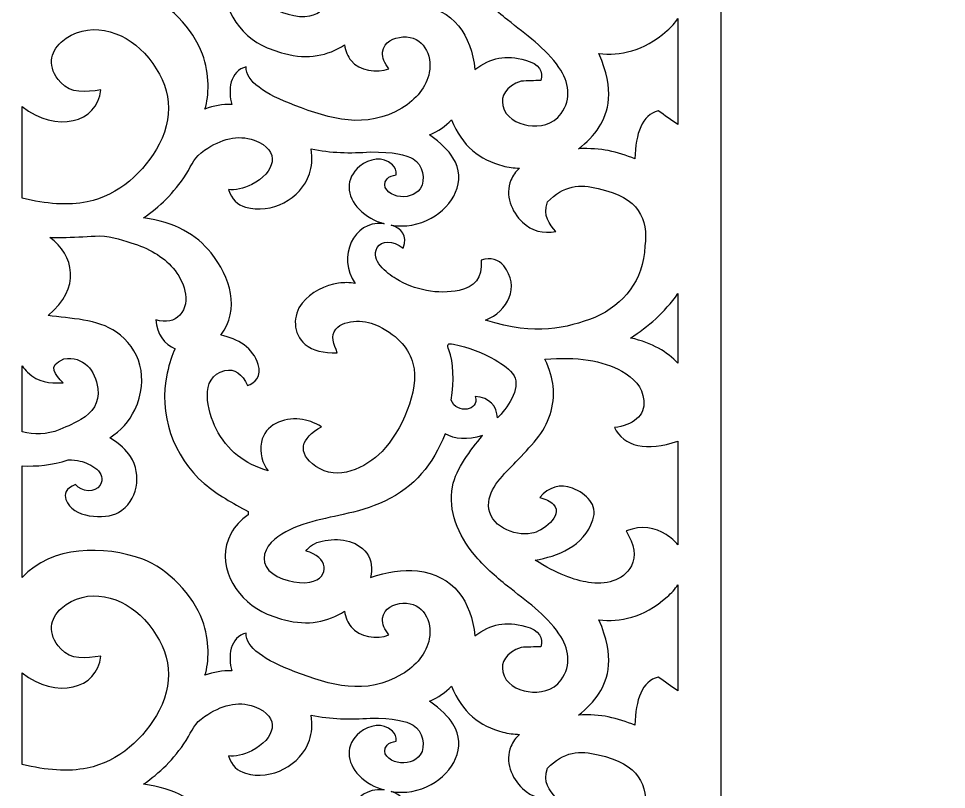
# Model space of a CAD drawing. Header units: centimetres. Extents: x 17 to 28.9, y -9.5 to 9.5.
# Drawn here: x 23.07 to 28.91, y -1.32 to 3.53 of the extents above; entities that cross this region are included whole.
import ezdxf

# ---------------------------------------------------------------- set-up
doc = ezdxf.new("R2010")
doc.units = ezdxf.units.CM
doc.header["$MEASUREMENT"] = 0
doc.layers.add('layer 1', color=7, linetype='Continuous')

msp = doc.modelspace()

# ---------------------------------------------------------------- linework, layer by layer
at = {"layer": 'layer 1', "color": 250}
for points, knots in [([(27.48861, -9.46485), (27.48861, -9.46485), (27.48861, 9.53516), (27.48861, 9.53516), (27.48861, 9.53516), (27.23113, 9.53516), (28.90808, 9.53516), (22.82826, 9.53516), (22.82826, 9.53516), (22.82826, 9.53516), (22.82826, -9.46485), (22.82826, -9.46485), (22.82826, -9.46485), (24.6422, -9.46485), (26.66111, -9.46485), (27.48861, -9.46485)], [0, 0, 0, 0, 0.2, 0.2, 0.2, 0.2, 0.4, 0.4, 0.4, 0.4, 0.6, 0.6, 0.6, 0.6, 1, 1, 1, 1]), ([(23.09712, 3.57291), (23.2806, 3.77408), (23.61207, 3.77765), (23.85533, 3.68801), (23.85533, 3.68801), (24.01311, 3.62987), (24.17279, 3.46235), (24.23005, 3.30391), (24.23005, 3.30391), (24.27673, 3.17475), (24.27333, 3.04349), (24.24615, 2.95829), (24.24615, 2.95829), (24.29951, 2.97733), (24.35519, 2.98943), (24.41596, 2.98626), (24.41596, 2.98626), (24.38765, 3.07198), (24.40374, 3.20023), (24.50585, 3.22399), (24.50585, 3.22399), (24.49879, 3.13377), (24.62528, 3.05152), (24.81093, 2.98101), (24.81093, 2.98101), (25.03657, 2.89531), (25.25814, 2.82895), (25.48424, 2.96455), (25.48424, 2.96455), (25.57361, 3.01815), (25.63972, 3.0959), (25.65685, 3.18879), (25.65685, 3.18879), (25.67687, 3.29741), (25.61888, 3.41976), (25.49122, 3.41145), (25.49122, 3.41145), (25.43081, 3.40752), (25.37353, 3.38304), (25.36349, 3.31678), (25.36349, 3.31678), (25.35785, 3.2795), (25.37738, 3.24537), (25.40221, 3.2119), (25.40221, 3.2119), (25.32818, 3.18333), (25.21679, 3.20018), (25.16504, 3.26255), (25.16504, 3.26255), (25.14298, 3.28913), (25.13075, 3.32283), (25.12375, 3.36174), (25.12375, 3.36174), (25.01775, 3.29381), (24.89495, 3.26789), (24.74608, 3.30713), (24.74608, 3.30713), (24.69664, 3.32016), (24.64833, 3.33726), (24.60379, 3.35993), (24.60379, 3.35993), (24.43209, 3.44732), (24.31058, 3.66353), (24.40946, 3.84911), (24.40946, 3.84911), (24.43432, 3.89577), (24.47171, 3.93556), (24.51753, 3.96797), (24.51753, 3.96797), (24.51753, 3.97501), (24.51753, 3.98205), (24.51753, 3.98909), (24.51753, 3.98909), (24.42051, 4.04033), (24.32494, 4.09361), (24.24192, 4.16434), (24.24192, 4.16434), (24.04562, 4.33158), (23.95182, 4.60579), (24.009, 4.85861), (24.009, 4.85861), (24.02332, 4.92189), (24.03792, 4.9729), (24.05905, 5.01189), (24.05905, 5.01189), (23.99298, 5.04121), (23.94219, 5.10371), (23.93715, 5.19467), (23.93715, 5.19467), (24.00298, 5.17544), (24.05525, 5.18634), (24.08733, 5.22264), (24.08733, 5.22264), (24.16505, 5.31059), (24.11183, 5.44267), (24.04617, 5.51903), (24.04617, 5.51903), (23.98221, 5.59341), (23.89174, 5.64506), (23.78113, 5.67946), (23.78113, 5.67946), (23.71215, 5.70112), (23.63633, 5.72738), (23.5557, 5.72136), (23.5557, 5.72136), (23.48844, 5.71634), (23.41796, 5.71321), (23.34559, 5.71223), (23.34559, 5.71223), (23.32111, 5.71189), (23.29642, 5.71181), (23.27157, 5.71197), (23.27157, 5.71197), (23.4219, 5.60225), (23.47062, 5.39416), (23.25973, 5.22131), (23.25973, 5.22131), (23.39951, 5.20156), (23.57138, 5.19933), (23.68945, 5.11721), (23.68945, 5.11721), (23.83538, 5.0157), (23.89865, 4.82553), (23.80564, 4.62893), (23.80564, 4.62893), (23.77064, 4.55495), (23.71667, 4.49722), (23.64747, 4.45256), (23.64747, 4.45256), (23.71181, 4.41394), (23.75276, 4.37458), (23.77809, 4.33474), (23.77809, 4.33474), (23.85095, 4.22015), (23.82584, 4.05165), (23.70271, 3.98254), (23.70271, 3.98254), (23.61653, 3.93417), (23.40909, 3.9495), (23.37248, 4.06312), (23.37248, 4.06312), (23.36063, 4.0999), (23.36951, 4.1326), (23.43231, 4.15895), (23.43231, 4.15895), (23.47088, 4.11021), (23.55526, 4.10278), (23.58684, 4.15364), (23.58684, 4.15364), (23.63556, 4.23212), (23.5241, 4.29174), (23.4617, 4.30618), (23.4617, 4.30618), (23.43895, 4.31144), (23.4139, 4.3138), (23.3861, 4.31275), (23.3861, 4.31275), (23.28454, 4.28047), (23.18897, 4.27016), (23.09712, 4.2762), (23.09712, 4.2762), (23.09712, 4.2762), (23.09712, 3.57291), (23.09712, 3.57291)], [0, 0, 0, 0, 0.0238095, 0.0238095, 0.0238095, 0.0238095, 0.047619, 0.047619, 0.047619, 0.047619, 0.0714286, 0.0714286, 0.0714286, 0.0714286, 0.0952381, 0.0952381, 0.0952381, 0.0952381, 0.1190476, 0.1190476, 0.1190476, 0.1190476, 0.1428571, 0.1428571, 0.1428571, 0.1428571, 0.1666667, 0.1666667, 0.1666667, 0.1666667, 0.1904762, 0.1904762, 0.1904762, 0.1904762, 0.2142857, 0.2142857, 0.2142857, 0.2142857, 0.2380952, 0.2380952, 0.2380952, 0.2380952, 0.2619048, 0.2619048, 0.2619048, 0.2619048, 0.2857143, 0.2857143, 0.2857143, 0.2857143, 0.3095238, 0.3095238, 0.3095238, 0.3095238, 0.3333333, 0.3333333, 0.3333333, 0.3333333, 0.3571429, 0.3571429, 0.3571429, 0.3571429, 0.3809524, 0.3809524, 0.3809524, 0.3809524, 0.4047619, 0.4047619, 0.4047619, 0.4047619, 0.4285714, 0.4285714, 0.4285714, 0.4285714, 0.452381, 0.452381, 0.452381, 0.452381, 0.4761905, 0.4761905, 0.4761905, 0.4761905, 0.5, 0.5, 0.5, 0.5, 0.5238095, 0.5238095, 0.5238095, 0.5238095, 0.547619, 0.547619, 0.547619, 0.547619, 0.5714286, 0.5714286, 0.5714286, 0.5714286, 0.5952381, 0.5952381, 0.5952381, 0.5952381, 0.6190476, 0.6190476, 0.6190476, 0.6190476, 0.6428571, 0.6428571, 0.6428571, 0.6428571, 0.6666667, 0.6666667, 0.6666667, 0.6666667, 0.6904762, 0.6904762, 0.6904762, 0.6904762, 0.7142857, 0.7142857, 0.7142857, 0.7142857, 0.7380952, 0.7380952, 0.7380952, 0.7380952, 0.7619048, 0.7619048, 0.7619048, 0.7619048, 0.7857143, 0.7857143, 0.7857143, 0.7857143, 0.8095238, 0.8095238, 0.8095238, 0.8095238, 0.8333333, 0.8333333, 0.8333333, 0.8333333, 0.8571429, 0.8571429, 0.8571429, 0.8571429, 0.8809524, 0.8809524, 0.8809524, 0.8809524, 0.9047619, 0.9047619, 0.9047619, 0.9047619, 0.9285714, 0.9285714, 0.9285714, 0.9285714, 0.952381, 0.952381, 0.952381, 0.952381, 1, 1, 1, 1]), ([(25.75607, 4.47717), (25.8171, 4.44355), (25.89307, 4.43584), (25.9909, 4.46599), (25.9909, 4.46599), (25.916, 4.37007), (25.82576, 4.26726), (25.80269, 4.14402), (25.80269, 4.14402), (25.77449, 3.99343), (25.83746, 3.84077), (25.939, 3.71774), (25.939, 3.71774), (25.99969, 3.64421), (26.07263, 3.58016), (26.14894, 3.51869), (26.14894, 3.51869), (26.26268, 3.42707), (26.38852, 3.34207), (26.47202, 3.2199), (26.47202, 3.2199), (26.53495, 3.12781), (26.55384, 3.02325), (26.48516, 2.92963), (26.48516, 2.92963), (26.43306, 2.8586), (26.34901, 2.84492), (26.27889, 2.85554), (26.27889, 2.85554), (26.20762, 2.86633), (26.13564, 2.90478), (26.11884, 2.98122), (26.11884, 2.98122), (26.10625, 3.0385), (26.13629, 3.10057), (26.23395, 3.1339), (26.23395, 3.1339), (26.27526, 3.1354), (26.31657, 3.1369), (26.35788, 3.1384), (26.35788, 3.1384), (26.37442, 3.19268), (26.34903, 3.24228), (26.26069, 3.26602), (26.26069, 3.26602), (26.13591, 3.29956), (26.04434, 3.28336), (25.94327, 3.206), (25.94327, 3.206), (25.9207, 3.42338), (25.81061, 3.58769), (25.58154, 3.61512), (25.58154, 3.61512), (25.48963, 3.62613), (25.3908, 3.60943), (25.28711, 3.57334), (25.28711, 3.57334), (25.29656, 3.62736), (25.29826, 3.6801), (25.26314, 3.72669), (25.26314, 3.72669), (25.19859, 3.81235), (25.08224, 3.82386), (24.98412, 3.80275), (24.98412, 3.80275), (24.93491, 3.79217), (24.90168, 3.77029), (24.8813, 3.73935), (24.8813, 3.73935), (25.01607, 3.70861), (25.04392, 3.57267), (24.90507, 3.54452), (24.90507, 3.54452), (24.8268, 3.52864), (24.70456, 3.56127), (24.64813, 3.61833), (24.64813, 3.61833), (24.58874, 3.6784), (24.62458, 3.76544), (24.68273, 3.81269), (24.68273, 3.81269), (24.79947, 3.90757), (24.97221, 3.93842), (25.1157, 3.97022), (25.1157, 3.97022), (25.19902, 3.98868), (25.28856, 4.01223), (25.37813, 4.0546), (25.37813, 4.0546), (25.56393, 4.14248), (25.67974, 4.28467), (25.75607, 4.47717)], [0, 0, 0, 0, 0.0416667, 0.0416667, 0.0416667, 0.0416667, 0.0833333, 0.0833333, 0.0833333, 0.0833333, 0.125, 0.125, 0.125, 0.125, 0.1666667, 0.1666667, 0.1666667, 0.1666667, 0.2083333, 0.2083333, 0.2083333, 0.2083333, 0.25, 0.25, 0.25, 0.25, 0.2916667, 0.2916667, 0.2916667, 0.2916667, 0.3333333, 0.3333333, 0.3333333, 0.3333333, 0.375, 0.375, 0.375, 0.375, 0.4166667, 0.4166667, 0.4166667, 0.4166667, 0.4583333, 0.4583333, 0.4583333, 0.4583333, 0.5, 0.5, 0.5, 0.5, 0.5416667, 0.5416667, 0.5416667, 0.5416667, 0.5833333, 0.5833333, 0.5833333, 0.5833333, 0.625, 0.625, 0.625, 0.625, 0.6666667, 0.6666667, 0.6666667, 0.6666667, 0.7083333, 0.7083333, 0.7083333, 0.7083333, 0.75, 0.75, 0.75, 0.75, 0.7916667, 0.7916667, 0.7916667, 0.7916667, 0.8333333, 0.8333333, 0.8333333, 0.8333333, 0.875, 0.875, 0.875, 0.875, 0.9166667, 0.9166667, 0.9166667, 0.9166667, 1, 1, 1, 1]), ([(23.09712, 2.3981), (23.24785, 2.36019), (23.38521, 2.35033), (23.50618, 2.37462), (23.50618, 2.37462), (23.70133, 2.41379), (23.86801, 2.56351), (23.95863, 2.73722), (23.95863, 2.73722), (24.06583, 2.94272), (24.01936, 3.14025), (23.86539, 3.30981), (23.86539, 3.30981), (23.73531, 3.45306), (23.50274, 3.52186), (23.34277, 3.37929), (23.34277, 3.37929), (23.27242, 3.31659), (23.25113, 3.22254), (23.3391, 3.12509), (23.3391, 3.12509), (23.40375, 3.05347), (23.49696, 3.06438), (23.59139, 3.0788), (23.59139, 3.0788), (23.57183, 2.87057), (23.30999, 2.80577), (23.09712, 2.9741), (23.09712, 2.9741), (23.09712, 2.9741), (23.09712, 2.3981), (23.09712, 2.3981)], [0, 0, 0, 0, 0.1111111, 0.1111111, 0.1111111, 0.1111111, 0.2222222, 0.2222222, 0.2222222, 0.2222222, 0.3333333, 0.3333333, 0.3333333, 0.3333333, 0.4444444, 0.4444444, 0.4444444, 0.4444444, 0.5555556, 0.5555556, 0.5555556, 0.5555556, 0.6666667, 0.6666667, 0.6666667, 0.6666667, 0.7777778, 0.7777778, 0.7777778, 0.7777778, 1, 1, 1, 1]), ([(27.21974, 3.52727), (27.20189, 3.50098), (27.17904, 3.47556), (27.15175, 3.45178), (27.15175, 3.45178), (26.9978, 3.3176), (26.85809, 3.29446), (26.72292, 3.3068), (26.72292, 3.3068), (26.82554, 3.07465), (26.7825, 2.93651), (26.7243, 2.8454), (26.7243, 2.8454), (26.69101, 2.79327), (26.64608, 2.74685), (26.59392, 2.7082), (26.59392, 2.7082), (26.66503, 2.71187), (26.73163, 2.70739), (26.78163, 2.69664), (26.78163, 2.69664), (26.84048, 2.68397), (26.89716, 2.66572), (26.94879, 2.64531), (26.94879, 2.64531), (26.95506, 2.8051), (26.99194, 2.9225), (27.0962, 2.94662), (27.0962, 2.94662), (27.13738, 2.91779), (27.17856, 2.88897), (27.21974, 2.86014), (27.21974, 2.86014), (27.21974, 2.86014), (27.21974, 3.52727), (27.21974, 3.52727)], [0, 0, 0, 0, 0.1, 0.1, 0.1, 0.1, 0.2, 0.2, 0.2, 0.2, 0.3, 0.3, 0.3, 0.3, 0.4, 0.4, 0.4, 0.4, 0.5, 0.5, 0.5, 0.5, 0.6, 0.6, 0.6, 0.6, 0.7, 0.7, 0.7, 0.7, 0.8, 0.8, 0.8, 0.8, 1, 1, 1, 1]), ([(25.41782, 2.22747), (25.47926, 2.20808), (25.52372, 2.16354), (25.49286, 2.08354), (25.49286, 2.08354), (25.42644, 2.1363), (25.3542, 2.13225), (25.32893, 2.08658), (25.32893, 2.08658), (25.28429, 2.0059), (25.38916, 1.92628), (25.44786, 1.89055), (25.44786, 1.89055), (25.56424, 1.81972), (25.7104, 1.7891), (25.84448, 1.81766), (25.84448, 1.81766), (25.93854, 1.8377), (25.99364, 1.8927), (25.98212, 2.00748), (25.98212, 2.00748), (26.04438, 2.02935), (26.09278, 2.00994), (26.12455, 1.97108), (26.12455, 1.97108), (26.22962, 1.84254), (26.15016, 1.68385), (26.01037, 1.63089), (26.01037, 1.63089), (26.33007, 1.52739), (26.51768, 1.5824), (26.69764, 1.64658), (26.69764, 1.64658), (26.88394, 1.73316), (26.99981, 1.87485), (27.01278, 2.09708), (27.01278, 2.09708), (27.03258, 2.26507), (26.97828, 2.40302), (26.71909, 2.4579), (26.71909, 2.4579), (26.6062, 2.48929), (26.49803, 2.47828), (26.40022, 2.37399), (26.40022, 2.37399), (26.36746, 2.28305), (26.41235, 2.23647), (26.45267, 2.18729), (26.45267, 2.18729), (26.37094, 2.17434), (26.30001, 2.19096), (26.24309, 2.2459), (26.24309, 2.2459), (26.17274, 2.3138), (26.13113, 2.41622), (26.16993, 2.51125), (26.16993, 2.51125), (26.1816, 2.53982), (26.20013, 2.56486), (26.22373, 2.58664), (26.22373, 2.58664), (26.18817, 2.58751), (26.15312, 2.59214), (26.11934, 2.60091), (26.11934, 2.60091), (25.97507, 2.63837), (25.86116, 2.72486), (25.79653, 2.89097), (25.79653, 2.89097), (25.75895, 2.85051), (25.71315, 2.81828), (25.65743, 2.79597), (25.65743, 2.79597), (25.73116, 2.74416), (25.77754, 2.69675), (25.80537, 2.65233), (25.80537, 2.65233), (25.8978, 2.50482), (25.80353, 2.34918), (25.66813, 2.27143), (25.66813, 2.27143), (25.59406, 2.2289), (25.50351, 2.2143), (25.41782, 2.22747)], [0, 0, 0, 0, 0.0454545, 0.0454545, 0.0454545, 0.0454545, 0.0909091, 0.0909091, 0.0909091, 0.0909091, 0.1363636, 0.1363636, 0.1363636, 0.1363636, 0.1818182, 0.1818182, 0.1818182, 0.1818182, 0.2272727, 0.2272727, 0.2272727, 0.2272727, 0.2727273, 0.2727273, 0.2727273, 0.2727273, 0.3181818, 0.3181818, 0.3181818, 0.3181818, 0.3636364, 0.3636364, 0.3636364, 0.3636364, 0.4090909, 0.4090909, 0.4090909, 0.4090909, 0.4545455, 0.4545455, 0.4545455, 0.4545455, 0.5, 0.5, 0.5, 0.5, 0.5454545, 0.5454545, 0.5454545, 0.5454545, 0.5909091, 0.5909091, 0.5909091, 0.5909091, 0.6363636, 0.6363636, 0.6363636, 0.6363636, 0.6818182, 0.6818182, 0.6818182, 0.6818182, 0.7272727, 0.7272727, 0.7272727, 0.7272727, 0.7727273, 0.7727273, 0.7727273, 0.7727273, 0.8181818, 0.8181818, 0.8181818, 0.8181818, 0.8636364, 0.8636364, 0.8636364, 0.8636364, 0.9090909, 0.9090909, 0.9090909, 0.9090909, 1, 1, 1, 1]), ([(24.34555, 1.53648), (24.45268, 1.51481), (24.55004, 1.45466), (24.58083, 1.35216), (24.58083, 1.35216), (24.60284, 1.2789), (24.5617, 1.23353), (24.51333, 1.21978), (24.51333, 1.21978), (24.48068, 1.29216), (24.43279, 1.32799), (24.37108, 1.31308), (24.37108, 1.31308), (24.20391, 1.27268), (24.26375, 1.05346), (24.31683, 0.9475), (24.31683, 0.9475), (24.38535, 0.81072), (24.49631, 0.72512), (24.64311, 0.68274), (24.64311, 0.68274), (24.60758, 0.72581), (24.58777, 0.79826), (24.60112, 0.86339), (24.60112, 0.86339), (24.62373, 0.97378), (24.74082, 1.01737), (24.84233, 1.00768), (24.84233, 1.00768), (24.88948, 1.00317), (24.93459, 0.98641), (24.97805, 0.9598), (24.97805, 0.9598), (24.84965, 0.88725), (24.82035, 0.79646), (24.94355, 0.71016), (24.94355, 0.71016), (25.07989, 0.61465), (25.25622, 0.69939), (25.35944, 0.80528), (25.35944, 0.80528), (25.47956, 0.92852), (25.59849, 1.18645), (25.55416, 1.35773), (25.55416, 1.35773), (25.53138, 1.44574), (25.46742, 1.52651), (25.33899, 1.593), (25.33899, 1.593), (25.26595, 1.63081), (25.12958, 1.64272), (25.06906, 1.57381), (25.06906, 1.57381), (25.03264, 1.53234), (25.05802, 1.47807), (25.07798, 1.42492), (25.07798, 1.42492), (24.99238, 1.42359), (24.92253, 1.4388), (24.87577, 1.47825), (24.87577, 1.47825), (24.79852, 1.54341), (24.79585, 1.66091), (24.85742, 1.73759), (24.85742, 1.73759), (24.91267, 1.80639), (25.00027, 1.85027), (25.08672, 1.86284), (25.08672, 1.86284), (25.12136, 1.86788), (25.15599, 1.86757), (25.19062, 1.86098), (25.19062, 1.86098), (25.13323, 1.94227), (25.13009, 2.04326), (25.16591, 2.1204), (25.16591, 2.1204), (25.20036, 2.19459), (25.27085, 2.24672), (25.36378, 2.23805), (25.36378, 2.23805), (25.36687, 2.23777), (25.36996, 2.23742), (25.37304, 2.23704), (25.37304, 2.23704), (25.31389, 2.25334), (25.25908, 2.28362), (25.21625, 2.32784), (25.21625, 2.32784), (25.13506, 2.41166), (25.12523, 2.5207), (25.21973, 2.5982), (25.21973, 2.5982), (25.27821, 2.64616), (25.36503, 2.66467), (25.42469, 2.60806), (25.42469, 2.60806), (25.44243, 2.59123), (25.45035, 2.56993), (25.44846, 2.54418), (25.44846, 2.54418), (25.42545, 2.54078), (25.40401, 2.53403), (25.39154, 2.51922), (25.39154, 2.51922), (25.34779, 2.46727), (25.40834, 2.42182), (25.45527, 2.4111), (25.45527, 2.4111), (25.50971, 2.39867), (25.57036, 2.41474), (25.59964, 2.45723), (25.59964, 2.45723), (25.63776, 2.51255), (25.61214, 2.61024), (25.55622, 2.64415), (25.55622, 2.64415), (25.51133, 2.67137), (25.43076, 2.68896), (25.28469, 2.68885), (25.28469, 2.68885), (25.16095, 2.67959), (25.03721, 2.6815), (24.91347, 2.70795), (24.91347, 2.70795), (24.92279, 2.64568), (24.91787, 2.59449), (24.9033, 2.5508), (24.9033, 2.5508), (24.85029, 2.39189), (24.66253, 2.29544), (24.50127, 2.34213), (24.50127, 2.34213), (24.45193, 2.35641), (24.41419, 2.39017), (24.39469, 2.45164), (24.39469, 2.45164), (24.43219, 2.44595), (24.48932, 2.45736), (24.54079, 2.48355), (24.54079, 2.48355), (24.6841, 2.55646), (24.73261, 2.69845), (24.5552, 2.76237), (24.5552, 2.76237), (24.45155, 2.79971), (24.3479, 2.76942), (24.24425, 2.69997), (24.24425, 2.69997), (24.17752, 2.65526), (24.16986, 2.61522), (24.12753, 2.54879), (24.12753, 2.54879), (24.0506, 2.4281), (23.95897, 2.34312), (23.86084, 2.27392), (23.86084, 2.27392), (24.0565, 2.24735), (24.19191, 2.16867), (24.2847, 2.05313), (24.2847, 2.05313), (24.40685, 1.90102), (24.46811, 1.69878), (24.34555, 1.53648)], [0, 0, 0, 0, 0.0238095, 0.0238095, 0.0238095, 0.0238095, 0.047619, 0.047619, 0.047619, 0.047619, 0.0714286, 0.0714286, 0.0714286, 0.0714286, 0.0952381, 0.0952381, 0.0952381, 0.0952381, 0.1190476, 0.1190476, 0.1190476, 0.1190476, 0.1428571, 0.1428571, 0.1428571, 0.1428571, 0.1666667, 0.1666667, 0.1666667, 0.1666667, 0.1904762, 0.1904762, 0.1904762, 0.1904762, 0.2142857, 0.2142857, 0.2142857, 0.2142857, 0.2380952, 0.2380952, 0.2380952, 0.2380952, 0.2619048, 0.2619048, 0.2619048, 0.2619048, 0.2857143, 0.2857143, 0.2857143, 0.2857143, 0.3095238, 0.3095238, 0.3095238, 0.3095238, 0.3333333, 0.3333333, 0.3333333, 0.3333333, 0.3571429, 0.3571429, 0.3571429, 0.3571429, 0.3809524, 0.3809524, 0.3809524, 0.3809524, 0.4047619, 0.4047619, 0.4047619, 0.4047619, 0.4285714, 0.4285714, 0.4285714, 0.4285714, 0.452381, 0.452381, 0.452381, 0.452381, 0.4761905, 0.4761905, 0.4761905, 0.4761905, 0.5, 0.5, 0.5, 0.5, 0.5238095, 0.5238095, 0.5238095, 0.5238095, 0.547619, 0.547619, 0.547619, 0.547619, 0.5714286, 0.5714286, 0.5714286, 0.5714286, 0.5952381, 0.5952381, 0.5952381, 0.5952381, 0.6190476, 0.6190476, 0.6190476, 0.6190476, 0.6428571, 0.6428571, 0.6428571, 0.6428571, 0.6666667, 0.6666667, 0.6666667, 0.6666667, 0.6904762, 0.6904762, 0.6904762, 0.6904762, 0.7142857, 0.7142857, 0.7142857, 0.7142857, 0.7380952, 0.7380952, 0.7380952, 0.7380952, 0.7619048, 0.7619048, 0.7619048, 0.7619048, 0.7857143, 0.7857143, 0.7857143, 0.7857143, 0.8095238, 0.8095238, 0.8095238, 0.8095238, 0.8333333, 0.8333333, 0.8333333, 0.8333333, 0.8571429, 0.8571429, 0.8571429, 0.8571429, 0.8809524, 0.8809524, 0.8809524, 0.8809524, 0.9047619, 0.9047619, 0.9047619, 0.9047619, 0.9285714, 0.9285714, 0.9285714, 0.9285714, 0.952381, 0.952381, 0.952381, 0.952381, 1, 1, 1, 1]), ([(23.09712, 0.01127), (23.2806, 0.21244), (23.61207, 0.21601), (23.85533, 0.12637), (23.85533, 0.12637), (24.01311, 0.06823), (24.17279, -0.09929), (24.23005, -0.25773), (24.23005, -0.25773), (24.27673, -0.38689), (24.27333, -0.51815), (24.24615, -0.60335), (24.24615, -0.60335), (24.29951, -0.58431), (24.35519, -0.57221), (24.41596, -0.57538), (24.41596, -0.57538), (24.38765, -0.48966), (24.40374, -0.36141), (24.50585, -0.33765), (24.50585, -0.33765), (24.49879, -0.42787), (24.62528, -0.51012), (24.81093, -0.58063), (24.81093, -0.58063), (25.03657, -0.66633), (25.25814, -0.73269), (25.48424, -0.59709), (25.48424, -0.59709), (25.57361, -0.54349), (25.63972, -0.46574), (25.65685, -0.37285), (25.65685, -0.37285), (25.67687, -0.26423), (25.61888, -0.14188), (25.49122, -0.15019), (25.49122, -0.15019), (25.43081, -0.15412), (25.37353, -0.1786), (25.36349, -0.24486), (25.36349, -0.24486), (25.35785, -0.28214), (25.37738, -0.31627), (25.40221, -0.34974), (25.40221, -0.34974), (25.32818, -0.37831), (25.21679, -0.36146), (25.16504, -0.29909), (25.16504, -0.29909), (25.14298, -0.27251), (25.13075, -0.23881), (25.12375, -0.1999), (25.12375, -0.1999), (25.01775, -0.26784), (24.89495, -0.29375), (24.74608, -0.25451), (24.74608, -0.25451), (24.69664, -0.24148), (24.64833, -0.22438), (24.60379, -0.20171), (24.60379, -0.20171), (24.43209, -0.11432), (24.31058, 0.10189), (24.40946, 0.28746), (24.40946, 0.28746), (24.43432, 0.33413), (24.47171, 0.37392), (24.51753, 0.40632), (24.51753, 0.40632), (24.51753, 0.41336), (24.51753, 0.42041), (24.51753, 0.42745), (24.51753, 0.42745), (24.42051, 0.47869), (24.32494, 0.53197), (24.24192, 0.6027), (24.24192, 0.6027), (24.04562, 0.76994), (23.95182, 1.04415), (24.009, 1.29697), (24.009, 1.29697), (24.02332, 1.36025), (24.03792, 1.41126), (24.05905, 1.45025), (24.05905, 1.45025), (23.99298, 1.47957), (23.94219, 1.54207), (23.93715, 1.63303), (23.93715, 1.63303), (24.00298, 1.6138), (24.05525, 1.6247), (24.08733, 1.661), (24.08733, 1.661), (24.16505, 1.74895), (24.11183, 1.88103), (24.04617, 1.95739), (24.04617, 1.95739), (23.98221, 2.03177), (23.89174, 2.08342), (23.78113, 2.11782), (23.78113, 2.11782), (23.71215, 2.13948), (23.63633, 2.16573), (23.5557, 2.15972), (23.5557, 2.15972), (23.48844, 2.1547), (23.41796, 2.15157), (23.34559, 2.15059), (23.34559, 2.15059), (23.32111, 2.15025), (23.29642, 2.15016), (23.27157, 2.15033), (23.27157, 2.15033), (23.4219, 2.04061), (23.47062, 1.83252), (23.25973, 1.65967), (23.25973, 1.65967), (23.39951, 1.63992), (23.57138, 1.63769), (23.68945, 1.55556), (23.68945, 1.55556), (23.83538, 1.45406), (23.89865, 1.26389), (23.80564, 1.06729), (23.80564, 1.06729), (23.77064, 0.9933), (23.71667, 0.93558), (23.64747, 0.89092), (23.64747, 0.89092), (23.71181, 0.85229), (23.75276, 0.81294), (23.77809, 0.7731), (23.77809, 0.7731), (23.85095, 0.6585), (23.82584, 0.49001), (23.70271, 0.4209), (23.70271, 0.4209), (23.61653, 0.37253), (23.40909, 0.38786), (23.37248, 0.50148), (23.37248, 0.50148), (23.36063, 0.53826), (23.36951, 0.57096), (23.43231, 0.59731), (23.43231, 0.59731), (23.47088, 0.54857), (23.55526, 0.54114), (23.58684, 0.592), (23.58684, 0.592), (23.63556, 0.67048), (23.5241, 0.7301), (23.4617, 0.74453), (23.4617, 0.74453), (23.43895, 0.7498), (23.4139, 0.75216), (23.3861, 0.75111), (23.3861, 0.75111), (23.28454, 0.71883), (23.18897, 0.70852), (23.09712, 0.71455), (23.09712, 0.71455), (23.09712, 0.71455), (23.09712, 0.01127), (23.09712, 0.01127)], [0, 0, 0, 0, 0.0238095, 0.0238095, 0.0238095, 0.0238095, 0.047619, 0.047619, 0.047619, 0.047619, 0.0714286, 0.0714286, 0.0714286, 0.0714286, 0.0952381, 0.0952381, 0.0952381, 0.0952381, 0.1190476, 0.1190476, 0.1190476, 0.1190476, 0.1428571, 0.1428571, 0.1428571, 0.1428571, 0.1666667, 0.1666667, 0.1666667, 0.1666667, 0.1904762, 0.1904762, 0.1904762, 0.1904762, 0.2142857, 0.2142857, 0.2142857, 0.2142857, 0.2380952, 0.2380952, 0.2380952, 0.2380952, 0.2619048, 0.2619048, 0.2619048, 0.2619048, 0.2857143, 0.2857143, 0.2857143, 0.2857143, 0.3095238, 0.3095238, 0.3095238, 0.3095238, 0.3333333, 0.3333333, 0.3333333, 0.3333333, 0.3571429, 0.3571429, 0.3571429, 0.3571429, 0.3809524, 0.3809524, 0.3809524, 0.3809524, 0.4047619, 0.4047619, 0.4047619, 0.4047619, 0.4285714, 0.4285714, 0.4285714, 0.4285714, 0.452381, 0.452381, 0.452381, 0.452381, 0.4761905, 0.4761905, 0.4761905, 0.4761905, 0.5, 0.5, 0.5, 0.5, 0.5238095, 0.5238095, 0.5238095, 0.5238095, 0.547619, 0.547619, 0.547619, 0.547619, 0.5714286, 0.5714286, 0.5714286, 0.5714286, 0.5952381, 0.5952381, 0.5952381, 0.5952381, 0.6190476, 0.6190476, 0.6190476, 0.6190476, 0.6428571, 0.6428571, 0.6428571, 0.6428571, 0.6666667, 0.6666667, 0.6666667, 0.6666667, 0.6904762, 0.6904762, 0.6904762, 0.6904762, 0.7142857, 0.7142857, 0.7142857, 0.7142857, 0.7380952, 0.7380952, 0.7380952, 0.7380952, 0.7619048, 0.7619048, 0.7619048, 0.7619048, 0.7857143, 0.7857143, 0.7857143, 0.7857143, 0.8095238, 0.8095238, 0.8095238, 0.8095238, 0.8333333, 0.8333333, 0.8333333, 0.8333333, 0.8571429, 0.8571429, 0.8571429, 0.8571429, 0.8809524, 0.8809524, 0.8809524, 0.8809524, 0.9047619, 0.9047619, 0.9047619, 0.9047619, 0.9285714, 0.9285714, 0.9285714, 0.9285714, 0.952381, 0.952381, 0.952381, 0.952381, 1, 1, 1, 1]), ([(27.21974, 1.79716), (27.13485, 1.67786), (27.03296, 1.5897), (26.92219, 1.51784), (26.92219, 1.51784), (27.06331, 1.48822), (27.15156, 1.42923), (27.21974, 1.35908), (27.21974, 1.35908), (27.21974, 1.35908), (27.21974, 1.79716), (27.21974, 1.79716)], [0, 0, 0, 0, 0.25, 0.25, 0.25, 0.25, 0.5, 0.5, 0.5, 0.5, 1, 1, 1, 1]), ([(25.94457, 1.15022), (26.03718, 1.14385), (26.08326, 1.0882), (26.08446, 1.016), (26.08446, 1.016), (26.14374, 1.06947), (26.23379, 1.20009), (26.18951, 1.28067), (26.18951, 1.28067), (26.1668, 1.322), (26.11778, 1.35189), (26.07013, 1.38024), (26.07013, 1.38024), (25.99108, 1.42729), (25.9035, 1.45914), (25.80965, 1.47962), (25.80965, 1.47962), (25.77072, 1.48811), (25.76631, 1.47755), (25.77935, 1.44334), (25.77935, 1.44334), (25.81045, 1.36173), (25.81293, 1.25388), (25.79523, 1.12753), (25.79523, 1.12753), (25.82553, 1.03692), (25.97852, 1.06001), (25.94457, 1.15022)], [0, 0, 0, 0, 0.125, 0.125, 0.125, 0.125, 0.25, 0.25, 0.25, 0.25, 0.375, 0.375, 0.375, 0.375, 0.5, 0.5, 0.5, 0.5, 0.625, 0.625, 0.625, 0.625, 0.75, 0.75, 0.75, 0.75, 1, 1, 1, 1]), ([(23.09712, 0.92733), (23.17183, 0.91012), (23.25063, 0.90804), (23.33319, 0.9421), (23.33319, 0.9421), (23.38727, 0.96441), (23.43098, 0.98486), (23.46552, 1.00567), (23.46552, 1.00567), (23.54084, 1.05105), (23.58346, 1.10849), (23.57199, 1.20088), (23.57199, 1.20088), (23.55794, 1.31418), (23.48344, 1.4073), (23.35835, 1.38624), (23.35835, 1.38624), (23.25035, 1.34062), (23.30695, 1.28814), (23.35386, 1.23607), (23.35386, 1.23607), (23.26256, 1.23607), (23.20316, 1.23485), (23.13079, 1.30377), (23.13079, 1.30377), (23.11942, 1.31461), (23.10818, 1.32729), (23.09712, 1.34232), (23.09712, 1.34232), (23.09712, 1.34232), (23.09712, 0.92733), (23.09712, 0.92733)], [0, 0, 0, 0, 0.1111111, 0.1111111, 0.1111111, 0.1111111, 0.2222222, 0.2222222, 0.2222222, 0.2222222, 0.3333333, 0.3333333, 0.3333333, 0.3333333, 0.4444444, 0.4444444, 0.4444444, 0.4444444, 0.5555556, 0.5555556, 0.5555556, 0.5555556, 0.6666667, 0.6666667, 0.6666667, 0.6666667, 0.7777778, 0.7777778, 0.7777778, 0.7777778, 1, 1, 1, 1]), ([(27.21974, 0.87009), (27.02442, 0.79937), (26.87656, 0.83876), (26.82044, 0.95486), (26.82044, 0.95486), (26.93575, 0.97014), (27.01503, 1.02734), (27.00528, 1.12511), (27.00528, 1.12511), (26.9964, 1.21415), (26.94191, 1.26663), (26.8677, 1.3092), (26.8677, 1.3092), (26.74866, 1.37747), (26.5809, 1.40197), (26.38391, 1.38426), (26.38391, 1.38426), (26.41542, 1.31737), (26.43044, 1.26226), (26.43545, 1.2143), (26.43545, 1.2143), (26.44828, 1.09156), (26.40645, 0.97532), (26.33095, 0.88228), (26.33095, 0.88228), (26.28962, 0.83134), (26.24527, 0.78459), (26.20177, 0.73915), (26.20177, 0.73915), (26.13203, 0.66631), (26.02698, 0.57479), (26.02926, 0.46557), (26.02926, 0.46557), (26.03197, 0.33635), (26.1871, 0.26919), (26.30076, 0.28968), (26.30076, 0.28968), (26.36528, 0.30132), (26.50317, 0.39744), (26.43792, 0.47102), (26.43792, 0.47102), (26.4186, 0.49282), (26.38618, 0.50508), (26.351, 0.51534), (26.351, 0.51534), (26.40802, 0.58005), (26.4785, 0.60487), (26.55757, 0.57283), (26.55757, 0.57283), (26.64488, 0.53744), (26.71774, 0.47133), (26.68502, 0.37396), (26.68502, 0.37396), (26.62822, 0.20495), (26.461, 0.14603), (26.32137, 0.12037), (26.32137, 0.12037), (26.45732, 0.03711), (26.56734, -0.00581), (26.65835, -0.01917), (26.65835, -0.01917), (26.75981, -0.03407), (26.87506, -0.01382), (26.92732, 0.0863), (26.92732, 0.0863), (26.95789, 0.14485), (26.9468, 0.21765), (26.89407, 0.30469), (26.89407, 0.30469), (26.99573, 0.34339), (27.07555, 0.32532), (27.14553, 0.28165), (27.14553, 0.28165), (27.17662, 0.26225), (27.20118, 0.24089), (27.21974, 0.2182), (27.21974, 0.2182), (27.21974, 0.2182), (27.21974, 0.87009), (27.21974, 0.87009)], [0, 0, 0, 0, 0.047619, 0.047619, 0.047619, 0.047619, 0.0952381, 0.0952381, 0.0952381, 0.0952381, 0.1428571, 0.1428571, 0.1428571, 0.1428571, 0.1904762, 0.1904762, 0.1904762, 0.1904762, 0.2380952, 0.2380952, 0.2380952, 0.2380952, 0.2857143, 0.2857143, 0.2857143, 0.2857143, 0.3333333, 0.3333333, 0.3333333, 0.3333333, 0.3809524, 0.3809524, 0.3809524, 0.3809524, 0.4285714, 0.4285714, 0.4285714, 0.4285714, 0.4761905, 0.4761905, 0.4761905, 0.4761905, 0.5238095, 0.5238095, 0.5238095, 0.5238095, 0.5714286, 0.5714286, 0.5714286, 0.5714286, 0.6190476, 0.6190476, 0.6190476, 0.6190476, 0.6666667, 0.6666667, 0.6666667, 0.6666667, 0.7142857, 0.7142857, 0.7142857, 0.7142857, 0.7619048, 0.7619048, 0.7619048, 0.7619048, 0.8095238, 0.8095238, 0.8095238, 0.8095238, 0.8571429, 0.8571429, 0.8571429, 0.8571429, 0.9047619, 0.9047619, 0.9047619, 0.9047619, 1, 1, 1, 1]), ([(25.75607, 0.91553), (25.8171, 0.88191), (25.89307, 0.87419), (25.9909, 0.90435), (25.9909, 0.90435), (25.916, 0.80843), (25.82576, 0.70562), (25.80269, 0.58238), (25.80269, 0.58238), (25.77449, 0.43179), (25.83746, 0.27913), (25.939, 0.1561), (25.939, 0.1561), (25.99969, 0.08257), (26.07263, 0.01852), (26.14894, -0.04295), (26.14894, -0.04295), (26.26268, -0.13457), (26.38852, -0.21957), (26.47202, -0.34174), (26.47202, -0.34174), (26.53495, -0.43383), (26.55384, -0.53839), (26.48516, -0.63201), (26.48516, -0.63201), (26.43306, -0.70304), (26.34901, -0.71672), (26.27889, -0.7061), (26.27889, -0.7061), (26.20762, -0.69531), (26.13564, -0.65686), (26.11884, -0.58042), (26.11884, -0.58042), (26.10625, -0.52314), (26.13629, -0.46107), (26.23395, -0.42775), (26.23395, -0.42775), (26.27526, -0.42624), (26.31657, -0.42474), (26.35788, -0.42324), (26.35788, -0.42324), (26.37442, -0.36896), (26.34903, -0.31936), (26.26069, -0.29562), (26.26069, -0.29562), (26.13591, -0.26209), (26.04434, -0.27828), (25.94327, -0.35564), (25.94327, -0.35564), (25.9207, -0.13826), (25.81061, 0.02605), (25.58154, 0.05348), (25.58154, 0.05348), (25.48963, 0.06449), (25.3908, 0.04779), (25.28711, 0.0117), (25.28711, 0.0117), (25.29656, 0.06572), (25.29826, 0.11845), (25.26314, 0.16505), (25.26314, 0.16505), (25.19859, 0.25071), (25.08224, 0.26222), (24.98412, 0.24111), (24.98412, 0.24111), (24.93491, 0.23053), (24.90168, 0.20865), (24.8813, 0.17771), (24.8813, 0.17771), (25.01607, 0.14697), (25.04392, 0.01103), (24.90507, -0.01713), (24.90507, -0.01713), (24.8268, -0.033), (24.70456, -0.00037), (24.64813, 0.05669), (24.64813, 0.05669), (24.58874, 0.11675), (24.62458, 0.20379), (24.68273, 0.25105), (24.68273, 0.25105), (24.79947, 0.34593), (24.97221, 0.37677), (25.1157, 0.40858), (25.1157, 0.40858), (25.19902, 0.42704), (25.28856, 0.45059), (25.37813, 0.49296), (25.37813, 0.49296), (25.56393, 0.58084), (25.67974, 0.72302), (25.75607, 0.91553)], [0, 0, 0, 0, 0.0416667, 0.0416667, 0.0416667, 0.0416667, 0.0833333, 0.0833333, 0.0833333, 0.0833333, 0.125, 0.125, 0.125, 0.125, 0.1666667, 0.1666667, 0.1666667, 0.1666667, 0.2083333, 0.2083333, 0.2083333, 0.2083333, 0.25, 0.25, 0.25, 0.25, 0.2916667, 0.2916667, 0.2916667, 0.2916667, 0.3333333, 0.3333333, 0.3333333, 0.3333333, 0.375, 0.375, 0.375, 0.375, 0.4166667, 0.4166667, 0.4166667, 0.4166667, 0.4583333, 0.4583333, 0.4583333, 0.4583333, 0.5, 0.5, 0.5, 0.5, 0.5416667, 0.5416667, 0.5416667, 0.5416667, 0.5833333, 0.5833333, 0.5833333, 0.5833333, 0.625, 0.625, 0.625, 0.625, 0.6666667, 0.6666667, 0.6666667, 0.6666667, 0.7083333, 0.7083333, 0.7083333, 0.7083333, 0.75, 0.75, 0.75, 0.75, 0.7916667, 0.7916667, 0.7916667, 0.7916667, 0.8333333, 0.8333333, 0.8333333, 0.8333333, 0.875, 0.875, 0.875, 0.875, 0.9166667, 0.9166667, 0.9166667, 0.9166667, 1, 1, 1, 1]), ([(23.09712, -1.16354), (23.24785, -1.20145), (23.38521, -1.21131), (23.50618, -1.18702), (23.50618, -1.18702), (23.70133, -1.14785), (23.86801, -0.99813), (23.95863, -0.82443), (23.95863, -0.82443), (24.06583, -0.61892), (24.01936, -0.42139), (23.86539, -0.25183), (23.86539, -0.25183), (23.73531, -0.10858), (23.50274, -0.03978), (23.34277, -0.18236), (23.34277, -0.18236), (23.27242, -0.24505), (23.25113, -0.3391), (23.3391, -0.43655), (23.3391, -0.43655), (23.40375, -0.50817), (23.49696, -0.49726), (23.59139, -0.48284), (23.59139, -0.48284), (23.57183, -0.69107), (23.30999, -0.75587), (23.09712, -0.58754), (23.09712, -0.58754), (23.09712, -0.58754), (23.09712, -1.16354), (23.09712, -1.16354)], [0, 0, 0, 0, 0.1111111, 0.1111111, 0.1111111, 0.1111111, 0.2222222, 0.2222222, 0.2222222, 0.2222222, 0.3333333, 0.3333333, 0.3333333, 0.3333333, 0.4444444, 0.4444444, 0.4444444, 0.4444444, 0.5555556, 0.5555556, 0.5555556, 0.5555556, 0.6666667, 0.6666667, 0.6666667, 0.6666667, 0.7777778, 0.7777778, 0.7777778, 0.7777778, 1, 1, 1, 1]), ([(27.21974, -0.03437), (27.20189, -0.06066), (27.17904, -0.08608), (27.15175, -0.10986), (27.15175, -0.10986), (26.9978, -0.24404), (26.85809, -0.26718), (26.72292, -0.25485), (26.72292, -0.25485), (26.82554, -0.48699), (26.7825, -0.62513), (26.7243, -0.71624), (26.7243, -0.71624), (26.69101, -0.76837), (26.64608, -0.81479), (26.59392, -0.85344), (26.59392, -0.85344), (26.66503, -0.84977), (26.73163, -0.85425), (26.78163, -0.865), (26.78163, -0.865), (26.84048, -0.87767), (26.89716, -0.89592), (26.94879, -0.91633), (26.94879, -0.91633), (26.95506, -0.75654), (26.99194, -0.63914), (27.0962, -0.61502), (27.0962, -0.61502), (27.13738, -0.64385), (27.17856, -0.67267), (27.21974, -0.7015), (27.21974, -0.7015), (27.21974, -0.7015), (27.21974, -0.03437), (27.21974, -0.03437)], [0, 0, 0, 0, 0.1, 0.1, 0.1, 0.1, 0.2, 0.2, 0.2, 0.2, 0.3, 0.3, 0.3, 0.3, 0.4, 0.4, 0.4, 0.4, 0.5, 0.5, 0.5, 0.5, 0.6, 0.6, 0.6, 0.6, 0.7, 0.7, 0.7, 0.7, 0.8, 0.8, 0.8, 0.8, 1, 1, 1, 1]), ([(25.41782, -1.33417), (25.47926, -1.35356), (25.52372, -1.3981), (25.49286, -1.4781), (25.49286, -1.4781), (25.42644, -1.42534), (25.3542, -1.42939), (25.32893, -1.47506), (25.32893, -1.47506), (25.28429, -1.55574), (25.38916, -1.63536), (25.44786, -1.67109), (25.44786, -1.67109), (25.56424, -1.74192), (25.7104, -1.77254), (25.84448, -1.74398), (25.84448, -1.74398), (25.93854, -1.72394), (25.99364, -1.66894), (25.98212, -1.55416), (25.98212, -1.55416), (26.04438, -1.53229), (26.09278, -1.5517), (26.12455, -1.59056), (26.12455, -1.59056), (26.22962, -1.7191), (26.15016, -1.8778), (26.01037, -1.93075), (26.01037, -1.93075), (26.33007, -2.03425), (26.51768, -1.97924), (26.69764, -1.91506), (26.69764, -1.91506), (26.88394, -1.82848), (26.99981, -1.68679), (27.01278, -1.46456), (27.01278, -1.46456), (27.03258, -1.29657), (26.97828, -1.15862), (26.71909, -1.10374), (26.71909, -1.10374), (26.6062, -1.07235), (26.49803, -1.08336), (26.40022, -1.18765), (26.40022, -1.18765), (26.36746, -1.27859), (26.41235, -1.32517), (26.45267, -1.37435), (26.45267, -1.37435), (26.37094, -1.3873), (26.30001, -1.37068), (26.24309, -1.31574), (26.24309, -1.31574), (26.17274, -1.24784), (26.13113, -1.14542), (26.16993, -1.0504), (26.16993, -1.0504), (26.1816, -1.02182), (26.20013, -0.99679), (26.22373, -0.975), (26.22373, -0.975), (26.18817, -0.97413), (26.15312, -0.9695), (26.11934, -0.96073), (26.11934, -0.96073), (25.97507, -0.92327), (25.86116, -0.83678), (25.79653, -0.67067), (25.79653, -0.67067), (25.75895, -0.71113), (25.71315, -0.74336), (25.65743, -0.76567), (25.65743, -0.76567), (25.73116, -0.81748), (25.77754, -0.86489), (25.80537, -0.90931), (25.80537, -0.90931), (25.8978, -1.05682), (25.80353, -1.21246), (25.66813, -1.29021), (25.66813, -1.29021), (25.59406, -1.33274), (25.50351, -1.34734), (25.41782, -1.33417)], [0, 0, 0, 0, 0.0454545, 0.0454545, 0.0454545, 0.0454545, 0.0909091, 0.0909091, 0.0909091, 0.0909091, 0.1363636, 0.1363636, 0.1363636, 0.1363636, 0.1818182, 0.1818182, 0.1818182, 0.1818182, 0.2272727, 0.2272727, 0.2272727, 0.2272727, 0.2727273, 0.2727273, 0.2727273, 0.2727273, 0.3181818, 0.3181818, 0.3181818, 0.3181818, 0.3636364, 0.3636364, 0.3636364, 0.3636364, 0.4090909, 0.4090909, 0.4090909, 0.4090909, 0.4545455, 0.4545455, 0.4545455, 0.4545455, 0.5, 0.5, 0.5, 0.5, 0.5454545, 0.5454545, 0.5454545, 0.5454545, 0.5909091, 0.5909091, 0.5909091, 0.5909091, 0.6363636, 0.6363636, 0.6363636, 0.6363636, 0.6818182, 0.6818182, 0.6818182, 0.6818182, 0.7272727, 0.7272727, 0.7272727, 0.7272727, 0.7727273, 0.7727273, 0.7727273, 0.7727273, 0.8181818, 0.8181818, 0.8181818, 0.8181818, 0.8636364, 0.8636364, 0.8636364, 0.8636364, 0.9090909, 0.9090909, 0.9090909, 0.9090909, 1, 1, 1, 1]), ([(24.34555, -2.02516), (24.45268, -2.04683), (24.55004, -2.10698), (24.58083, -2.20948), (24.58083, -2.20948), (24.60284, -2.28274), (24.5617, -2.32811), (24.51333, -2.34186), (24.51333, -2.34186), (24.48068, -2.26948), (24.43279, -2.23365), (24.37108, -2.24856), (24.37108, -2.24856), (24.20391, -2.28896), (24.26375, -2.50818), (24.31683, -2.61414), (24.31683, -2.61414), (24.38535, -2.75092), (24.49631, -2.83652), (24.64311, -2.8789), (24.64311, -2.8789), (24.60758, -2.83583), (24.58777, -2.76338), (24.60112, -2.69825), (24.60112, -2.69825), (24.62373, -2.58787), (24.74082, -2.54427), (24.84233, -2.55397), (24.84233, -2.55397), (24.88948, -2.55847), (24.93459, -2.57523), (24.97805, -2.60184), (24.97805, -2.60184), (24.84965, -2.67439), (24.82035, -2.76518), (24.94355, -2.85148), (24.94355, -2.85148), (25.07989, -2.94699), (25.25622, -2.86225), (25.35944, -2.75636), (25.35944, -2.75636), (25.47956, -2.63313), (25.59849, -2.37519), (25.55416, -2.20391), (25.55416, -2.20391), (25.53138, -2.1159), (25.46742, -2.03513), (25.33899, -1.96864), (25.33899, -1.96864), (25.26595, -1.93083), (25.12958, -1.91892), (25.06906, -1.98783), (25.06906, -1.98783), (25.03264, -2.0293), (25.05802, -2.08358), (25.07798, -2.13672), (25.07798, -2.13672), (24.99238, -2.13805), (24.92253, -2.12284), (24.87577, -2.08339), (24.87577, -2.08339), (24.79852, -2.01823), (24.79585, -1.90073), (24.85742, -1.82405), (24.85742, -1.82405), (24.91267, -1.75525), (25.00027, -1.71137), (25.08672, -1.6988), (25.08672, -1.6988), (25.12136, -1.69376), (25.15599, -1.69407), (25.19062, -1.70066), (25.19062, -1.70066), (25.13323, -1.61937), (25.13009, -1.51838), (25.16591, -1.44124), (25.16591, -1.44124), (25.20036, -1.36705), (25.27085, -1.31492), (25.36378, -1.32359), (25.36378, -1.32359), (25.36687, -1.32387), (25.36996, -1.32422), (25.37304, -1.32461), (25.37304, -1.32461), (25.31389, -1.3083), (25.25908, -1.27802), (25.21625, -1.2338), (25.21625, -1.2338), (25.13506, -1.14998), (25.12523, -1.04094), (25.21973, -0.96344), (25.21973, -0.96344), (25.27821, -0.91548), (25.36503, -0.89697), (25.42469, -0.95358), (25.42469, -0.95358), (25.44243, -0.97041), (25.45035, -0.99171), (25.44846, -1.01746), (25.44846, -1.01746), (25.42545, -1.02086), (25.40401, -1.02761), (25.39154, -1.04242), (25.39154, -1.04242), (25.34779, -1.09437), (25.40834, -1.13982), (25.45527, -1.15054), (25.45527, -1.15054), (25.50971, -1.16297), (25.57036, -1.14691), (25.59964, -1.10441), (25.59964, -1.10441), (25.63776, -1.04909), (25.61214, -0.9514), (25.55622, -0.91749), (25.55622, -0.91749), (25.51133, -0.89027), (25.43076, -0.87268), (25.28469, -0.8728), (25.28469, -0.8728), (25.16095, -0.88205), (25.03721, -0.88015), (24.91347, -0.85369), (24.91347, -0.85369), (24.92279, -0.91596), (24.91787, -0.96716), (24.9033, -1.01084), (24.9033, -1.01084), (24.85029, -1.16975), (24.66253, -1.2662), (24.50127, -1.21952), (24.50127, -1.21952), (24.45193, -1.20523), (24.41419, -1.17148), (24.39469, -1.11), (24.39469, -1.11), (24.43219, -1.11569), (24.48932, -1.10428), (24.54079, -1.07809), (24.54079, -1.07809), (24.6841, -1.00518), (24.73261, -0.86319), (24.5552, -0.79927), (24.5552, -0.79927), (24.45155, -0.76193), (24.3479, -0.79222), (24.24425, -0.86167), (24.24425, -0.86167), (24.17752, -0.90638), (24.16986, -0.94643), (24.12753, -1.01285), (24.12753, -1.01285), (24.0506, -1.13354), (23.95897, -1.21852), (23.86084, -1.28772), (23.86084, -1.28772), (24.0565, -1.3143), (24.19191, -1.39297), (24.2847, -1.50851), (24.2847, -1.50851), (24.40685, -1.66062), (24.46811, -1.86286), (24.34555, -2.02516)], [0, 0, 0, 0, 0.0238095, 0.0238095, 0.0238095, 0.0238095, 0.047619, 0.047619, 0.047619, 0.047619, 0.0714286, 0.0714286, 0.0714286, 0.0714286, 0.0952381, 0.0952381, 0.0952381, 0.0952381, 0.1190476, 0.1190476, 0.1190476, 0.1190476, 0.1428571, 0.1428571, 0.1428571, 0.1428571, 0.1666667, 0.1666667, 0.1666667, 0.1666667, 0.1904762, 0.1904762, 0.1904762, 0.1904762, 0.2142857, 0.2142857, 0.2142857, 0.2142857, 0.2380952, 0.2380952, 0.2380952, 0.2380952, 0.2619048, 0.2619048, 0.2619048, 0.2619048, 0.2857143, 0.2857143, 0.2857143, 0.2857143, 0.3095238, 0.3095238, 0.3095238, 0.3095238, 0.3333333, 0.3333333, 0.3333333, 0.3333333, 0.3571429, 0.3571429, 0.3571429, 0.3571429, 0.3809524, 0.3809524, 0.3809524, 0.3809524, 0.4047619, 0.4047619, 0.4047619, 0.4047619, 0.4285714, 0.4285714, 0.4285714, 0.4285714, 0.452381, 0.452381, 0.452381, 0.452381, 0.4761905, 0.4761905, 0.4761905, 0.4761905, 0.5, 0.5, 0.5, 0.5, 0.5238095, 0.5238095, 0.5238095, 0.5238095, 0.547619, 0.547619, 0.547619, 0.547619, 0.5714286, 0.5714286, 0.5714286, 0.5714286, 0.5952381, 0.5952381, 0.5952381, 0.5952381, 0.6190476, 0.6190476, 0.6190476, 0.6190476, 0.6428571, 0.6428571, 0.6428571, 0.6428571, 0.6666667, 0.6666667, 0.6666667, 0.6666667, 0.6904762, 0.6904762, 0.6904762, 0.6904762, 0.7142857, 0.7142857, 0.7142857, 0.7142857, 0.7380952, 0.7380952, 0.7380952, 0.7380952, 0.7619048, 0.7619048, 0.7619048, 0.7619048, 0.7857143, 0.7857143, 0.7857143, 0.7857143, 0.8095238, 0.8095238, 0.8095238, 0.8095238, 0.8333333, 0.8333333, 0.8333333, 0.8333333, 0.8571429, 0.8571429, 0.8571429, 0.8571429, 0.8809524, 0.8809524, 0.8809524, 0.8809524, 0.9047619, 0.9047619, 0.9047619, 0.9047619, 0.9285714, 0.9285714, 0.9285714, 0.9285714, 0.952381, 0.952381, 0.952381, 0.952381, 1, 1, 1, 1])]:
    msp.add_open_spline(points, degree=3, knots=knots, dxfattribs=at)

doc.saveas('drawing.dxf')
